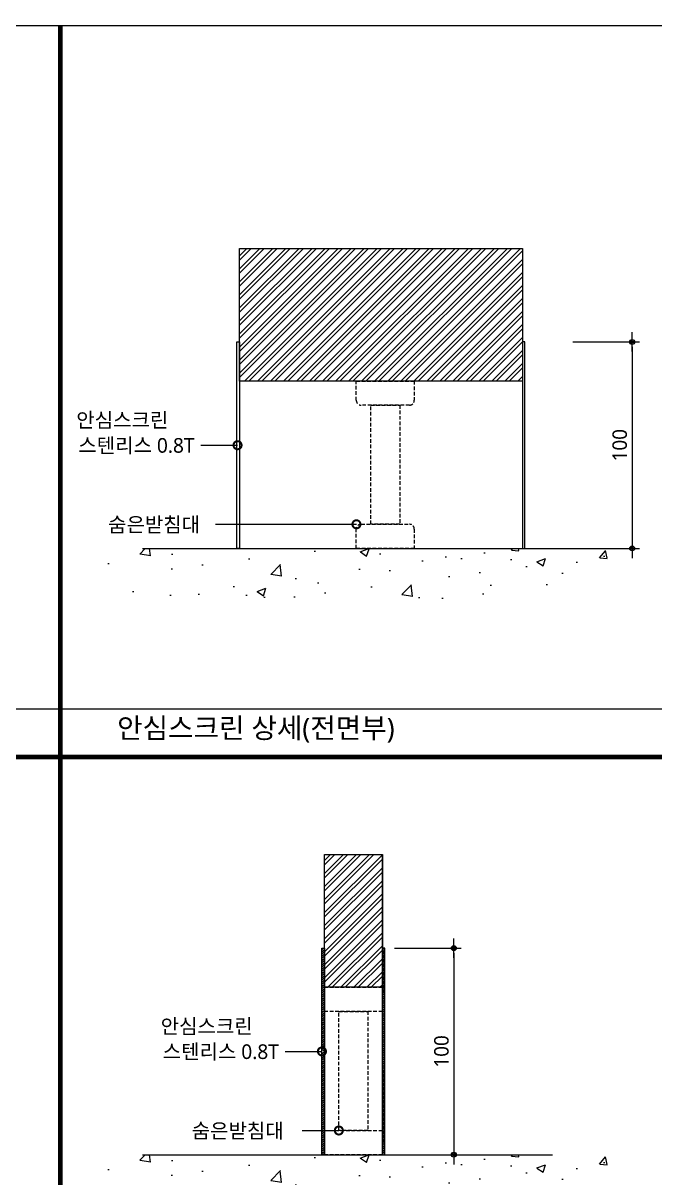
# Model space of a CAD drawing. Extents: x -256 to 8104, y -176 to 5714.
# Drawn here: x 4488 to 5795, y 3153 to 5543 of the extents above; entities that cross this region are included whole.
import ezdxf
from ezdxf.enums import TextEntityAlignment as Align

# ---------------------------------------------------------------- set-up
doc = ezdxf.new("R2010")
doc.units = 0
doc.header["$LTSCALE"] = 30
doc.linetypes.add('HIDDEN', pattern=[0.375, 0.25, -0.125])
doc.layers.get('0').update_dxf_attribs({"linetype": 'CONTINUOUS'})
doc.layers.get('DEFPOINTS').update_dxf_attribs({"linetype": 'CONTINUOUS'})
for name, color, linetype in [('DIM', 7, 'CONTINUOUS'), ('HAT', 8, 'CONTINUOUS'), ('HID', 9, 'HIDDEN'), ('TIT', 3, 'CONTINUOUS'), ('문자', 3, 'CONTINUOUS'), ('치수', 1, 'CONTINUOUS'), ('판넬', 2, 'CONTINUOUS'), ('해치', 8, 'CONTINUOUS')]:
    doc.layers.add(name, color=color, linetype=linetype)
doc.styles.add('돋움', font='malgun.ttf')
doc.dimstyles.new('10', dxfattribs={"dimscale": 10, "dimtxt": 3, "dimasz": 1, "dimexe": 1.5, "dimexo": 2, "dimgap": 1, "dimtad": 1, "dimdec": 0, "dimlunit": 6, "dimtxsty": '돋움', "dimblk": 'DIMDOT', "dimcen": -1, "dimdle": 1.5, "dimclrt": 3, "dimazin": 3, "dimtfac": 1, "dimtdec": 0, "dimtix": 1, "dimtmove": 2, "dimatfit": 3, "dimldrblk": 'DIMDOT', "dimarcsym": 0})

# ---------------------------------------------------------------- blocks, each defined once
blk = doc.blocks.new('DIMDOT')
at = {"linetype": 'Continuous'}
blk.add_line((-2, 0), (2, 0), dxfattribs=at)
for radius in [0.5, 0.25]:
    blk.add_circle((0, 0), radius, dxfattribs=at)
blk = doc.blocks.new('*D1364')
at = {"layer": 'DEFPOINTS', "color": 0}
for p in [(103557.7, -10195.8), (103557.7, -10623.3), (103700.6, -10623.3)]:
    blk.add_point(p, dxfattribs=at)
at = {"layer": 'DIM', "color": 0, "lineweight": -2, "ltscale": 10}
for p, q in [((103577.7, -10195.8), (103715.6, -10195.8)), ((103700.6, -10205.8), (103700.6, -10613.3)), ((103577.7, -10623.3), (103715.6, -10623.3))]:
    blk.add_line(p, q, dxfattribs=at)
at = {"layer": 'DIM', "color": 0, "lineweight": -2, "xscale": 10, "yscale": 10, "zscale": 10}
for p, rotation in [((103700.6, -10195.8), 90), ((103700.6, -10623.3), 270)]:
    blk.add_blockref('DIMDOT', p, dxfattribs=dict(at, rotation=rotation))
at = {"layer": 'DIM', "color": 3, "insert": (103675, -10409.5), "char_height": 30, "attachment_point": 5, "rotation": 90, "style": '돋움'}
blk.add_mtext('100', dxfattribs=at)
blk = doc.blocks.new('_DOTSMALL')
at = {"color": 0, "linetype": 'ByBlock', "const_width": 0.5}
blk.add_lwpolyline([(-0.0625, 0, 1), (0.0625, 0, 1)], format="xyb", close=True, dxfattribs=at)
blk = doc.blocks.new('A$C63EC304E')
at = {"layer": '치수', "color": 1, "xscale": 2.5, "yscale": 2.5, "zscale": 2.5, "rotation": 234.3098741996962}
blk.add_blockref('_DOTSMALL', (0.31, 0.31), dxfattribs=at)
blk = doc.blocks.new('A$C2BC9653E')
at = {"layer": '치수', "xscale": 0.3333333333333333, "yscale": 0.3333333333333333, "zscale": 0.3333333333333333}
blk.add_blockref('A$C63EC304E', (0, 0), dxfattribs=at)
blk = doc.blocks.new('A$C7FC71301')
at = {"layer": '치수', "rotation": 180}
blk.add_blockref('A$C2BC9653E', (0.208, 0.208), dxfattribs=at)
blk = doc.blocks.new('A$C4A20372B')
at = {"layer": '치수'}
blk.add_blockref('A$C7FC71301', (0, 0), dxfattribs=at)
blk = doc.blocks.new('A$C566469F5')
at = {"layer": '치수'}
blk.add_blockref('A$C4A20372B', (0, 0), dxfattribs=at)
blk = doc.blocks.new('A$C7E317CD4')
at = {"layer": '해치', "xscale": 2, "yscale": 2, "zscale": 2}
blk.add_blockref('A$C566469F5', (0, 0), dxfattribs=at)
blk = doc.blocks.new('A$C601D7F27')
at = {"layer": '치수'}
blk.add_blockref('A$C7E317CD4', (0, 0), dxfattribs=at)
blk = doc.blocks.new('A$C38802C08')
at = {"layer": '치수'}
blk.add_blockref('A$C601D7F27', (0, 0), dxfattribs=at)
blk = doc.blocks.new('*D1365')
at = {"layer": 'DEFPOINTS', "color": 0}
for p in [(103926.4, -8940.9), (103926.4, -9368.3), (104069.3, -9368.3)]:
    blk.add_point(p, dxfattribs=at)
at = {"layer": 'DIM', "color": 0, "lineweight": -2, "ltscale": 10}
for p, q in [((103946.4, -8940.9), (104084.3, -8940.9)), ((104069.3, -8950.9), (104069.3, -9358.3)), ((103946.4, -9368.3), (104084.3, -9368.3))]:
    blk.add_line(p, q, dxfattribs=at)
at = {"layer": 'DIM', "color": 0, "lineweight": -2, "xscale": 10, "yscale": 10, "zscale": 10}
for p, rotation in [((104069.3, -8940.9), 90), ((104069.3, -9368.3), 270)]:
    blk.add_blockref('DIMDOT', p, dxfattribs=dict(at, rotation=rotation))
at = {"layer": 'DIM', "color": 3, "insert": (104043.7, -9154.6), "char_height": 30, "attachment_point": 5, "rotation": 90, "style": '돋움'}
blk.add_mtext('100', dxfattribs=at)
blk = doc.blocks.new('AURA_50', base_point=(98321.5, -13824.2))
h = blk.add_hatch()
h.set_pattern_fill('ANSI31', color=2, style=0)
h.set_pattern_definition([(45, (101538.1663, -12160.0106), (-2.245064, 2.245064), [])])
h.paths.add_polyline_path([(103432.7, -10195.8), (103427.7, -10195.8), (103427.7, -10407.5, -1), (103427.7, -10411.6), (103427.7, -10623.3), (103432.7, -10623.3)])
h.paths.add_polyline_path([(103557.7, -10411.6, -1), (103557.7, -10407.5), (103557.7, -10195.8), (103552.7, -10195.8), (103552.7, -10623.3), (103557.7, -10623.3)])
at = {"layer": 'HAT'}
h = blk.add_hatch(dxfattribs=at)
h.set_pattern_fill('ANSI32', color=256, scale=2, style=0)
h.set_pattern_definition([(45, (90000, -14000), (-13.470384, 13.470384), []), (45, (90008.98, -14000), (-13.470384, 13.470384), [])])
h.paths.add_polyline_path([(103256.9, -8747.1), (103842.3, -8747.1), (103842.3, -9021.7), (103256.9, -9021.7)])
h = blk.add_hatch(dxfattribs=at)
h.set_pattern_fill('ANSI32', color=256, scale=2, style=0)
h.set_pattern_definition([(45, (98351.317, -14000), (-13.470384, 13.470384), []), (45, (98360.298, -14000), (-13.470384, 13.470384), [])])
h.paths.add_polyline_path([(103552.7, -10002), (103432.7, -10002), (103432.7, -10276.6), (103552.7, -10276.6), (103552.7, -10195.8)])
at = {"layer": '해치'}
h = blk.add_hatch(dxfattribs=at)
h.set_pattern_fill('AR-CONC', color=256, style=0)
h.set_pattern_definition([(50, (101538.17, -10905.1), (182.185, -15.939), [19.05, -209.55]), (355, (101538.17, -10905.1), (-35.243, 191.057), [15.24, -167.64]), (100.451, (101553.35, -10906.42), (146.943, 175.117), [16.19, -178.09]), (46.184, (101538.17, -10854.3), (271.079, -42.042), [28.575, -314.325]), (96.636, (101560.76, -10857.8), (237.404, 247.426), [24.285, -267.135]), (351.184, (101538.17, -10854.3), (237.405, 247.425), [22.86, -251.46]), (21, (101563.57, -10867), (151.615, -102.2655), [19.05, -209.55]), (326, (101563.57, -10867), (61.802, 184.188), [15.24, -167.64]), (71.4514, (101576.2, -10875.52), (213.416, 81.923), [16.19, -178.09]), (37.5, (101538.166, -10905.093), (3.0886, 84.555), [0, -165.608, 0, -170.18, 0, -168.275]), (7.5, (101538.17, -10905.09), (66.8197, 100.1806), [0, -97.028, 0, -161.798, 0, -64.135]), (327.5, (101481.524, -10905.09), (135.5906, -5.7287), [0, -63.5, 0, -198.12, 0, -262.89]), (317.5, (101456.12, -10905.09), (148.129, 25.4265), [0, -82.55, 0, -131.572, 0, -186.69])])
h.paths.add_polyline_path([(104017.7, -9471.3), (104017.7, -9368.3), (102967.6, -9368.3), (102967.6, -9471.3)])
h = blk.add_hatch(dxfattribs=at)
h.set_pattern_fill('AR-CONC', color=256, style=0)
h.set_pattern_definition([(50, (101538.17, -12160.01), (182.185, -15.939), [19.05, -209.55]), (355, (101538.17, -12160.01), (-35.243, 191.057), [15.24, -167.64]), (100.451, (101553.35, -12161.34), (146.943, 175.117), [16.19, -178.09]), (46.184, (101538.17, -12109.2), (271.079, -42.042), [28.575, -314.325]), (96.636, (101560.76, -12112.71), (237.404, 247.426), [24.285, -267.135]), (351.184, (101538.17, -12109.2), (237.405, 247.425), [22.86, -251.46]), (21, (101563.57, -12121.91), (151.615, -102.2655), [19.05, -209.55]), (326, (101563.57, -12121.91), (61.802, 184.188), [15.24, -167.64]), (71.4514, (101576.2, -12130.43), (213.416, 81.923), [16.19, -178.09]), (37.5, (101538.166, -12160.01), (3.0886, 84.555), [0, -165.608, 0, -170.18, 0, -168.275]), (7.5, (101538.17, -12160.01), (66.8197, 100.1806), [0, -97.028, 0, -161.798, 0, -64.135]), (327.5, (101481.524, -12160.01), (135.5906, -5.7287), [0, -63.5, 0, -198.12, 0, -262.89]), (317.5, (101456.12, -12160.01), (148.129, 25.4265), [0, -82.55, 0, -131.572, 0, -186.69])])
h.paths.add_polyline_path([(104017.7, -10726.3), (104017.7, -10623.3), (102967.6, -10623.3), (102967.6, -10726.3)])
at = {"color": 2}
for p, q in [((103056.9, -9368.3), (103946.4, -9368.3)), ((103056.9, -10623.3), (103904.6, -10623.3))]:
    blk.add_line(p, q, dxfattribs=at)
at = {"color": 8}
blk.add_line((100805.6, -9700.1), (104153.5, -9700.1), dxfattribs=at)
at = {"color": 2}
for points in [[(98320.8, -8285.8), (105573.1, -8285.8), (105573.1, -13824.2), (98320.8, -13824.2)], [(98320.8, -8285.8), (105573.1, -8285.8), (105573.1, -13824.2), (98320.8, -13824.2)], [(98320.8, -8285.8), (106302.7, -8285.8), (106302.7, -13824.2), (98320.8, -13824.2)], [(103251.9, -8940.9), (103256.9, -8940.9), (103256.9, -9368.3), (103251.9, -9368.3)], [(103847.3, -8940.9), (103842.3, -8940.9), (103842.3, -9368.3), (103847.3, -9368.3)], [(103427.7, -10195.8), (103432.7, -10195.8), (103432.7, -10623.3), (103427.7, -10623.3)], [(103557.7, -10195.8), (103552.7, -10195.8), (103552.7, -10623.3), (103557.7, -10623.3)]]:
    blk.add_lwpolyline(points, close=True, dxfattribs=at)
at = {"color": 8, "const_width": 10}
for points in [[(102886.6, -11055), (102886.6, -8285.8)], [(100805.6, -9800.1), (104153.5, -9800.1)]]:
    blk.add_lwpolyline(points, dxfattribs=at)
at = {"layer": 'HID', "lineweight": 15}
for points in [[(103498.8, -9021.7), (103618.8, -9021.7), (103618.8, -9061.7, -0.414214), (103608.8, -9071.7), (103508.8, -9071.7, -0.414214), (103498.8, -9061.7)], [(103508.8, -9318.3), (103608.8, -9318.3, -0.414214), (103618.8, -9328.3), (103618.8, -9368.3), (103498.8, -9368.3), (103498.8, -9328.3, -0.414214)]]:
    blk.add_lwpolyline(points, format="xyb", close=True, dxfattribs=at)
for points in [[(103528.8, -9071.7), (103588.8, -9071.7), (103588.8, -9318.3), (103528.8, -9318.3)], [(103432.7, -10276.6), (103552.7, -10276.6), (103552.7, -10326.6), (103432.7, -10326.6)], [(103462.7, -10326.6), (103522.7, -10326.6), (103522.7, -10573.3), (103462.7, -10573.3)], [(103432.7, -10573.3), (103552.7, -10573.3), (103552.7, -10623.3), (103432.7, -10623.3)]]:
    blk.add_lwpolyline(points, close=True, dxfattribs=at)
at = {"layer": '치수'}
for p, q in [((103177.1, -9154.6), (103253.1, -9154.6)), ((103207.7, -9318.3), (103499.1, -9318.3)), ((103351.6, -10409.5), (103427.7, -10409.5)), ((103386.6, -10573.3), (103462.7, -10573.3))]:
    blk.add_line(p, q, dxfattribs=at)
at = {"layer": '판넬', "color": 1}
for p, q in [((103432.7, -10623.3), (103432.7, -10002)), ((103552.7, -10623.3), (103552.7, -10002))]:
    blk.add_line(p, q, dxfattribs=at)
for points in [[(103256.9, -8747.1), (103842.3, -8747.1), (103842.3, -9021.7), (103256.9, -9021.7)], [(103432.7, -10002), (103552.7, -10002), (103552.7, -10276.6), (103432.7, -10276.6)]]:
    blk.add_lwpolyline(points, close=True, dxfattribs=at)
at = {"layer": '해치', "xscale": 20, "yscale": 20, "zscale": 20}
for p in [(103249, -9158.8), (103494.9, -9322.5), (103423.5, -10413.7), (103458.5, -10577.4)]:
    blk.add_blockref('A$C38802C08', p, dxfattribs=at)
at = {"layer": 'TIT', "style": '돋움'}
blk.add_text('안심스크린 상세(전면부)', height=42, dxfattribs=at).set_placement((103578.1, -9761), align=Align.RIGHT)
at = {"layer": '문자', "style": '돋움'}
for s, p in [('안심스크린', (103014.8, -9101.9)), ('스텐리스 0.8T', (103044, -9154.7)), ('숨은받침대', (103080.6, -9318.5)), ('안심스크린', (103189.3, -10356.9)), ('스텐리스 0.8T', (103218.5, -10409.7)), ('숨은받침대', (103253.5, -10573.4))]:
    blk.add_text(s, height=30.34, dxfattribs=at).set_placement(p, align=Align.MIDDLE)
at = {"layer": 'DIM', "ltscale": 10}
for base, p1, p2, picture, middle in [((104069.3, -9368.3), (103926.4, -8940.9), (103926.4, -9368.3), '*D1365', (104043.7, -9154.6)), ((103700.6, -10623.3), (103557.7, -10195.8), (103557.7, -10623.3), '*D1364', (103675, -10409.5))]:
    dim = blk.add_linear_dim(base=base, p1=p1, p2=p2, angle=90, text='100', dimstyle='10', dxfattribs=at)
    dim.commit()
    dim.dimension.update_dxf_attribs({"geometry": picture, "text_midpoint": middle})

msp = doc.modelspace()

# ---------------------------------------------------------------- block references
msp.add_blockref('AURA_50', (0, 0))

doc.saveas('drawing.dxf')
